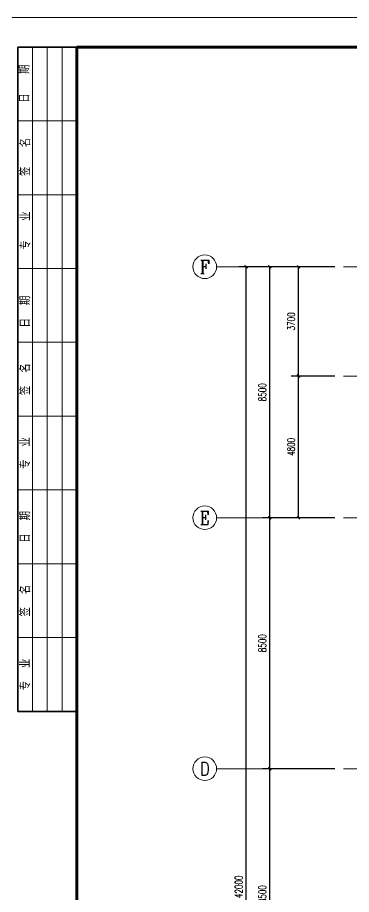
# Model space of a CAD drawing. Extents: x 3968514 to 5230306, y -516551 to -228246.
# Drawn here: x 4853548 to 4864855, y -329853 to -300153 of the extents above; entities that cross this region are included whole.
import ezdxf
from ezdxf.enums import TextEntityAlignment as Align

# ---------------------------------------------------------------- set-up
doc = ezdxf.new("R2010")
doc.units = 0
doc.header["$LTSCALE"] = 1000
doc.header["$MEASUREMENT"] = 0
doc.linetypes.add('DOTE', pattern=[2.42, 2, -0.2, 0.02, -0.2])
for name, color, linetype, lineweight in [('AXIS', 3, 'Continuous', 15), ('AXIS_TEXT', 7, 'Continuous', 15), ('DOTE', 1, 'DOTE', 9), ('FRAME', 3, 'Continuous', 18), ('PUB_DIM', 3, 'Continuous', 15)]:
    doc.layers.add(name, color=color, linetype=linetype, lineweight=lineweight)
doc.styles.add('_TCH_AXIS', font='COMPLEX', dxfattribs={"bigfont": 'GBCBIG'})
doc.styles.add('_TCH_DIM_T3', font='SIMPLEX.shx', dxfattribs={"width": 0.7, "bigfont": 'GBCBIG.shx'})
doc.styles.add('COMPLEX', font='COMPLEX')
doc.styles.add('DXFS', font='txt.shx', dxfattribs={"width": 0.7, "bigfont": 'dxfs.shx'})
doc.dimstyles.new('_TCH_ARCH&&100', dxfattribs={"dimtxt": 255, "dimasz": 100, "dimexe": 250, "dimexo": 300, "dimgap": 122.5, "dimtad": 1, "dimdec": 0, "dimzin": 0, "dimdsep": 46, "dimtxsty": '_TCH_DIM_T3', "dimblk": 'ARCHTICK', "dimcen": 0.09, "dimclrt": 7, "dimazin": 2, "dimtfac": 1, "dimtdec": 0, "dimtix": 1, "dimtmove": 2, "dimatfit": 3, "dimfxl": 150, "dimtolj": 1, "dimtzin": 0, "dimarcsym": 0})

# ---------------------------------------------------------------- blocks, each defined once
blk = doc.blocks.new('A$C0B803521')
at = {"layer": 'FRAME', "lineweight": 18}
blk.add_line((-15943, 93652), (-100043, 93652), dxfattribs=at)
at = {"layer": 'FRAME', "lineweight": 35}
for p, q in [((-97543, 92652), (-99543, 92652)), ((-99543, 92652), (-99543, 70152))]:
    blk.add_line(p, q, dxfattribs=at)
at = {"layer": 'FRAME', "lineweight": 140}
for p, q in [((-97543, 92652), (-97543, 35252)), ((-16943, 92652), (-97543, 92652))]:
    blk.add_line(p, q, dxfattribs=at)
at = {"layer": 'FRAME', "lineweight": 18}
for points in [[(-99043, 70152), (-99043, 92652)], [(-98543, 70152), (-98543, 92652)], [(-98043, 70152), (-98043, 92652)], [(-97543, 90152), (-99543, 90152)], [(-97543, 87652), (-99543, 87652)], [(-97543, 85152), (-99543, 85152)], [(-97543, 82652), (-99543, 82652)], [(-97543, 80152), (-99543, 80152)], [(-97543, 77652), (-99543, 77652)], [(-97543, 75152), (-99543, 75152)], [(-97543, 72652), (-99543, 72652)]]:
    blk.add_lwpolyline(points, dxfattribs=at)
at = {"layer": 'FRAME', "lineweight": 35}
blk.add_lwpolyline([(-97543, 70152), (-99543, 70152)], dxfattribs=at)
at = {"layer": 'FRAME', "char_height": 350, "attachment_point": 5, "rotation": 90, "style": 'DXFS'}
for s, insert, width in [('日   期', (-99319, 91415), 1350.55), ('签   名   ', (-99289, 88930), 1430.08), ('专   业', (-99284, 86439), 1489.43), ('日  期', (-99293, 83691), 1132.5), ('签  名   ', (-99293, 81402), 1185), ('专  业', (-99293, 78902), 1132.5), ('日  期', (-99293, 76402), 1132.5), ('签  名   ', (-99293, 73902), 1185)]:
    blk.add_mtext(s, dxfattribs=dict(at, insert=insert, width=width))
at = {"layer": 'FRAME', "lineweight": 18, "insert": (-99293, 71402), "char_height": 350, "width": 1132.5, "attachment_point": 5, "rotation": 90, "style": 'DXFS'}
blk.add_mtext('专  业', dxfattribs=at)
blk = doc.blocks.new('_AXISO')
blk.add_circle((0, 0), 0.5)
at = {"layer": 'AXIS_TEXT', "style": 'COMPLEX', "width": 1.041667}
blk.add_attdef('A', text='', height=0.56, dxfattribs=at).set_placement((-0.25, -0.28), (0.25, -0.28), align=Align.FIT)
blk = doc.blocks.new('_ArchTick')
at = {"color": 0, "linetype": 'ByBlock', "const_width": 0.4}
blk.add_lwpolyline([(-0.5, -0.5), (0.5, 0.5)], dxfattribs=at)
blk = doc.blocks.new('*D1353')
at = {"layer": 'AXIS', "color": 0, "lineweight": -2, "transparency": 16777216}
for p, q in [((-2300, 0), (-5550, 0)), ((-5300, -42000), (-5300, 0)), ((-2300, -42000), (-5550, -42000))]:
    blk.add_line(p, q, dxfattribs=at)
at = {"layer": 'Defpoints', "color": 0, "transparency": 16777216}
for p in [(-5300, 0), (-2000, 0), (-2000, -42000)]:
    blk.add_point(p, dxfattribs=at)
at = {"layer": 'AXIS', "color": 0, "lineweight": -2, "transparency": 16777216, "xscale": 100, "yscale": 100, "zscale": 100}
for p, rotation in [((-5300, 0), 90), ((-5300, -42000), 270)]:
    blk.add_blockref('_ArchTick', p, dxfattribs=dict(at, rotation=rotation))
at = {"layer": 'AXIS', "color": 7, "transparency": 16777216, "insert": (-5550, -21000), "char_height": 255, "attachment_point": 5, "rotation": 90, "style": '_TCH_DIM_T3'}
blk.add_mtext('\\A1;42000', dxfattribs=at)
blk = doc.blocks.new('*D1356')
at = {"layer": 'AXIS', "color": 0, "lineweight": -2, "transparency": 16777216}
for p, q in [((-2300, -17000), (-4750, -17000)), ((-4500, -25500), (-4500, -17000)), ((-2300, -25500), (-4750, -25500))]:
    blk.add_line(p, q, dxfattribs=at)
at = {"layer": 'Defpoints', "color": 0, "transparency": 16777216}
for p in [(-4500, -17000), (-2000, -17000), (-2000, -25500)]:
    blk.add_point(p, dxfattribs=at)
at = {"layer": 'AXIS', "color": 0, "lineweight": -2, "transparency": 16777216, "xscale": 100, "yscale": 100, "zscale": 100}
for p, rotation in [((-4500, -17000), 90), ((-4500, -25500), 270)]:
    blk.add_blockref('_ArchTick', p, dxfattribs=dict(at, rotation=rotation))
at = {"layer": 'AXIS', "color": 7, "transparency": 16777216, "insert": (-4750, -21250), "char_height": 255, "attachment_point": 5, "rotation": 90, "style": '_TCH_DIM_T3'}
blk.add_mtext('\\A1;8500', dxfattribs=at)
blk = doc.blocks.new('*D1357')
at = {"layer": 'AXIS', "color": 0, "lineweight": -2, "transparency": 16777216}
for p, q in [((-2300, -8500), (-4750, -8500)), ((-4500, -17000), (-4500, -8500)), ((-2300, -17000), (-4750, -17000))]:
    blk.add_line(p, q, dxfattribs=at)
at = {"layer": 'Defpoints', "color": 0, "transparency": 16777216}
for p in [(-4500, -8500), (-2000, -8500), (-2000, -17000)]:
    blk.add_point(p, dxfattribs=at)
at = {"layer": 'AXIS', "color": 0, "lineweight": -2, "transparency": 16777216, "xscale": 100, "yscale": 100, "zscale": 100}
for p, rotation in [((-4500, -8500), 90), ((-4500, -17000), 270)]:
    blk.add_blockref('_ArchTick', p, dxfattribs=dict(at, rotation=rotation))
at = {"layer": 'AXIS', "color": 7, "transparency": 16777216, "insert": (-4750, -12750), "char_height": 255, "attachment_point": 5, "rotation": 90, "style": '_TCH_DIM_T3'}
blk.add_mtext('\\A1;8500', dxfattribs=at)
blk = doc.blocks.new('*D1358')
at = {"layer": 'AXIS', "color": 0, "lineweight": -2, "transparency": 16777216}
for p, q in [((-2300, 0), (-4750, 0)), ((-4500, -8500), (-4500, 0)), ((-2300, -8500), (-4750, -8500))]:
    blk.add_line(p, q, dxfattribs=at)
at = {"layer": 'Defpoints', "color": 0, "transparency": 16777216}
for p in [(-4500, 0), (-2000, 0), (-2000, -8500)]:
    blk.add_point(p, dxfattribs=at)
at = {"layer": 'AXIS', "color": 0, "lineweight": -2, "transparency": 16777216, "xscale": 100, "yscale": 100, "zscale": 100}
for p, rotation in [((-4500, 0), 90), ((-4500, -8500), 270)]:
    blk.add_blockref('_ArchTick', p, dxfattribs=dict(at, rotation=rotation))
at = {"layer": 'AXIS', "color": 7, "transparency": 16777216, "insert": (-4750, -4250), "char_height": 255, "attachment_point": 5, "rotation": 90, "style": '_TCH_DIM_T3'}
blk.add_mtext('\\A1;8500', dxfattribs=at)
blk = doc.blocks.new('*D1245')
at = {"layer": 'Defpoints', "color": 0, "transparency": 16777216}
for p in [(4863063, -312295), (4864588, -312295), (4864588, -317095)]:
    blk.add_point(p, dxfattribs=at)
at = {"layer": 'PUB_DIM', "color": 0, "lineweight": -2, "transparency": 16777216}
for p, q in [((4864288, -312295), (4862813, -312295)), ((4863063, -317095), (4863063, -312295)), ((4864288, -317095), (4862813, -317095))]:
    blk.add_line(p, q, dxfattribs=at)
at = {"layer": 'PUB_DIM', "color": 0, "lineweight": -2, "transparency": 16777216, "xscale": 100, "yscale": 100, "zscale": 100}
for p, rotation in [((4863063, -312295), 90), ((4863063, -317095), 270)]:
    blk.add_blockref('_ArchTick', p, dxfattribs=dict(at, rotation=rotation))
at = {"layer": 'PUB_DIM', "color": 7, "transparency": 16777216, "insert": (4862813, -314695), "char_height": 255, "attachment_point": 5, "rotation": 90, "style": '_TCH_DIM_T3'}
blk.add_mtext('\\A1;4800', dxfattribs=at)
blk = doc.blocks.new('*D1246')
at = {"layer": 'Defpoints', "color": 0, "transparency": 16777216}
for p in [(4863063, -308595), (4864588, -308595), (4864588, -312295)]:
    blk.add_point(p, dxfattribs=at)
at = {"layer": 'PUB_DIM', "color": 0, "lineweight": -2, "transparency": 16777216}
for p, q in [((4864288, -308595), (4862813, -308595)), ((4863063, -312295), (4863063, -308595)), ((4864288, -312295), (4862813, -312295))]:
    blk.add_line(p, q, dxfattribs=at)
at = {"layer": 'PUB_DIM', "color": 0, "lineweight": -2, "transparency": 16777216, "xscale": 100, "yscale": 100, "zscale": 100}
for p, rotation in [((4863063, -308595), 90), ((4863063, -312295), 270)]:
    blk.add_blockref('_ArchTick', p, dxfattribs=dict(at, rotation=rotation))
at = {"layer": 'PUB_DIM', "color": 7, "transparency": 16777216, "insert": (4862813, -310445), "char_height": 255, "attachment_point": 5, "rotation": 90, "style": '_TCH_DIM_T3'}
blk.add_mtext('\\A1;3700', dxfattribs=at)
blk = doc.blocks.new('A$Cbcbeac01')
at = {"layer": 'AXIS'}
for p, q in [((-2300, 0), (-6300, 0)), ((-2300, -8500), (-6300, -8500)), ((-2300, -17000), (-6300, -17000))]:
    blk.add_line(p, q, dxfattribs=at)
at = {"layer": 'DOTE'}
for p, q in [((19000, 0), (-2000, 0)), ((19000, -8500), (-2000, -8500)), ((19000, -17000), (-2000, -17000))]:
    blk.add_line(p, q, dxfattribs=at)
at = {"layer": 'AXIS'}
ref = blk.add_blockref('_AXISO', (-6700, 0), dxfattribs=dict(at, xscale=800, yscale=800, zscale=800))
ref.add_attrib('A', 'F', dxfattribs={"layer": 'AXIS_TEXT', "height": 448.3, "style": '_TCH_AXIS', "width": 0.982456}).set_placement((-6867.8, -224.2), (-6532.2, -224.2), align=Align.FIT)
ref = blk.add_blockref('_AXISO', (-6700, -8500), dxfattribs=dict(at, xscale=800, yscale=800, zscale=800))
ref.add_attrib('A', 'E', dxfattribs={"layer": 'AXIS_TEXT', "height": 448.3, "style": '_TCH_AXIS', "width": 0.982456}).set_placement((-6867.8, -8724.2), (-6532.2, -8724.2), align=Align.FIT)
ref = blk.add_blockref('_AXISO', (-6700, -17000), dxfattribs=dict(at, xscale=800, yscale=800, zscale=800))
ref.add_attrib('A', 'D', dxfattribs={"layer": 'AXIS_TEXT', "height": 448.3, "style": '_TCH_AXIS', "width": 0.924665}).set_placement((-6867.8, -17224.2), (-6532.2, -17224.2), align=Align.FIT)
for p1, p2, distance, picture, middle in [((-2000, -42000), (-2000, 0), 3300, '*D1353', (-5550, -21000)), ((-2000, -8500), (-2000, 0), 2500, '*D1358', (-4750, -4250)), ((-2000, -17000), (-2000, -8500), 2500, '*D1357', (-4750, -12750)), ((-2000, -25500), (-2000, -17000), 2500, '*D1356', (-4750, -21250))]:
    dim = blk.add_aligned_dim(p1=p1, p2=p2, distance=distance, dimstyle='_TCH_ARCH&&100', dxfattribs=at)
    dim.commit()
    dim.dimension.update_dxf_attribs({"geometry": picture, "text_midpoint": middle})

msp = doc.modelspace()

# ---------------------------------------------------------------- linework, layer by layer
at = {"layer": 'DOTE'}
msp.add_line((4885588.07657, -312294.70408, -0.30417), (4864588.07657, -312294.70408, -0.30417), dxfattribs=at)

# ---------------------------------------------------------------- block references
for name, p in [('A$C0B803521', (4953097.22863, -393805.3043)), ('A$Cbcbeac01', (4866588.07657, -308594.70505, -0.30417))]:
    msp.add_blockref(name, p)

# ---------------------------------------------------------------- dimensions: what is measured, and where the dimension line sits
at = {"layer": 'PUB_DIM'}
for p1, p2, picture, middle in [((4864588.07657, -312294.70408), (4864588.07657, -308594.70505), '*D1246', (4862813.07657, -310444.70457)), ((4864588.07657, -317094.70505), (4864588.07657, -312294.70408), '*D1245', (4862813.07657, -314694.70457))]:
    dim = msp.add_aligned_dim(p1=p1, p2=p2, distance=1525, dimstyle='_TCH_ARCH&&100', dxfattribs=at)
    dim.commit()
    dim.dimension.update_dxf_attribs({"geometry": picture, "text_midpoint": middle})

doc.saveas('drawing.dxf')
